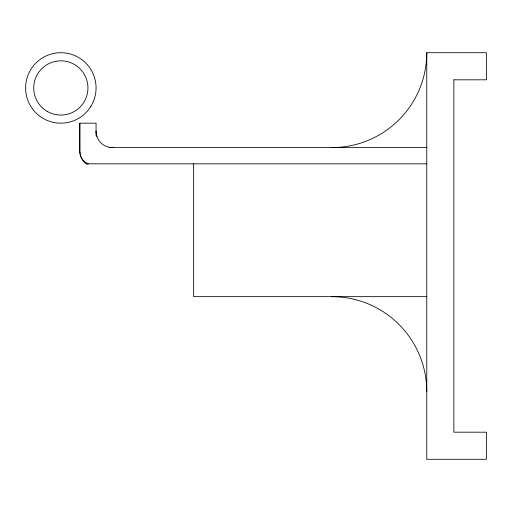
<?xml version="1.0" encoding="UTF-8"?>
<svg xmlns="http://www.w3.org/2000/svg" width="512" height="512" viewBox="0 0 512 512"><rect width="100%" height="100%" fill="white"/><g stroke="black" fill="none" stroke-linecap="round" stroke-linejoin="round"><path stroke-width="0.77" d="M331.898 147.578A94.874 94.874 0 0 0 426.765 52.704L486.4 52.704L486.4 79.814L453.875 79.814M79.808 123.181L79.814 151.245A13.645 13.645 0 0 0 87.066 163.296L88.237 163.84L86.253 163.84L85.312 163.123A15.584 15.584 0 0 1 79.814 151.245L79.808 123.181L96.07 123.181L96.077 135.68M426.765 147.578L110.502 147.462M86.253 163.84L426.765 163.84M426.765 296.659L193.658 296.659L193.658 163.84M109.715 147.373L111.469 147.565M96.928 136.506L96.07 131.309A16.282 16.282 0 0 0 113.222 147.565M453.875 79.789L453.875 432.186L486.4 432.186L486.4 459.296L426.765 459.296L426.765 52.704M331.898 296.659A94.874 94.874 0 0 1 426.765 391.526M90.592 106.822L89.344 108.653A35.238 35.238 0 0 1 81.549 116.454L79.718 117.696A35.238 35.238 0 0 1 26.227 94.547A35.238 35.238 0 0 1 67.443 53.331A35.238 35.238 0 0 1 90.592 106.822M47.283 111.418A27.104 27.104 0 0 0 87.942 87.942A27.104 27.104 0 0 0 47.283 64.467A27.104 27.104 0 0 0 47.283 111.418"/></g></svg>
